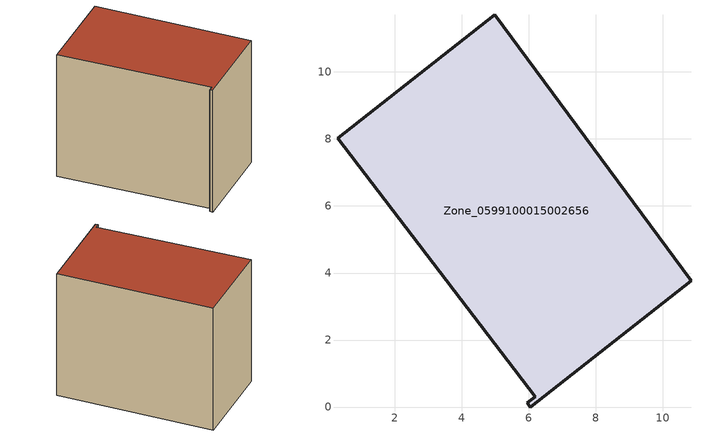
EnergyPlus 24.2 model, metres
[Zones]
Zone_0599100015002656
 floor ground (C_G): 0.29,8.03 4.99,11.7 10.84,3.76 6.05,0 5.95,0.13 6.19,0.31 z0.89
 wall outside (C_F): 6.05,0 10.84,3.76 4.99,11.7 0.29,8.03 6.19,0.31 5.95,0.13 6.05,0 z0.89:9.06
 roof outside (C_R): 0.29,8.03 6.19,0.31 5.95,0.13 6.05,0 10.84,3.76 4.99,11.7 z9.06
[BUILDING]
Pand.0599100015002656: North Axis=0; Terrain=City; Loads Convergence Tolerance Value=0.04; Temperature Convergence Tolerance Value=0.4; Solar Distribution=FullExterior; Maximum Number of Warmup Days=25; Minimum Number of Warmup Days=1
[Site:Location]
Rotterdam.The.Hague.AP_ZH_NLD Design_Conditions: Latitude=51.96; Longitude=4.45; Time Zone=1; Elevation=-4.5
[SITE:GROUNDTEMPERATURE:BUILDINGSURFACE]
18, 18, 18, 18, 18, 18, 18, 18, 18, 18, 18, 18
[MATERIAL] Thermal Absorptance=0.9; Solar Absorptance=0.7; Visible Absorptance=0.7
Name | Roughness | Thickness | Conductivity | Density | Specific Heat
G.TC.1965-1974 | MediumSmooth | 0.15 | 0.882353 | 540 | 1210
F.TC.1965-1974 | Rough | 0.3 | 0.697674 | 1920 | 840
R.TC.1965-1974 | MediumRough | 0.2 | 0.232558 | 1500 | 1000
[CONSTRUCTION]
C_G: G.TC.1965-1974
C_F: F.TC.1965-1974
C_R: R.TC.1965-1974
[ZONE]
Zone_0599100015002656: Type=1; Multiplier=1; Ceiling Height=Autocalculate; Volume=Autocalculate; Floor Area=autocalculate; Part of Total Floor Area=Yes
[ZONEINFILTRATION:DESIGNFLOWRATE]
Infil_Zone_0599100015002656: Zone or ZoneList or Space or SpaceList=Zone_0599100015002656; Schedule=AlwaysOn; Design Flow Rate Calculation Method=Flow/Area; Flow Rate per Floor Area=0.003; Constant Term Coefficient=1; Temperature Term Coefficient=0; Velocity Term Coefficient=0; Velocity Squared Term Coefficient=0
[HVACTEMPLATE:ZONE:IDEALLOADSAIRSYSTEM]
Zone_0599100015002656: Maximum Heating Supply Air Temperature=50; Minimum Cooling Supply Air Temperature=13; Maximum Heating Supply Air Humidity Ratio=0.0156; Minimum Cooling Supply Air Humidity Ratio=0.0077; Heating Limit=NoLimit; Cooling Limit=NoLimit; Dehumidification Control Type=ConstantSensibleHeatRatio; Cooling Sensible Heat Ratio=0.7; Dehumidification Setpoint=60; Humidification Control Type=None; Humidification Setpoint=30; Outdoor Air Method=None; Outdoor Air Flow Rate per Person=0.00944; Outdoor Air Flow Rate per Zone Floor Area=0; Outdoor Air Flow Rate per Zone=0; Demand Controlled Ventilation Type=None; Outdoor Air Economizer Type=NoEconomizer; Heat Recovery Type=None; Sensible Heat Recovery Effectiveness=0.7; Latent Heat Recovery Effectiveness=0.65
[ZONECONTROL:THERMOSTAT]
ThermostatControl_Zone_0599100015002656: Zone or ZoneList=Zone_0599100015002656; Control Type Schedule=DualSetpointControlType; Control 1=Thermostat_Zone_0599100015002656; Temperature Difference Between Cutout And Setpoint=0
[THERMOSTATSETPOINT:DUALSETPOINT]
Thermostat_Zone_0599100015002656: Heating Setpoint Temperature Schedule=HeatingSetpoint_Zone_0599100015002656; Cooling Setpoint Temperature Schedule=CoolingSetpoint_Zone_0599100015002656
[SCHEDULE:COMPACT]
HeatingSetpoint_Zone_0599100015002656: Through: 12/31, For: AllDays, Until: 24:00, 21
CoolingSetpoint_Zone_0599100015002656: Through: 12/31, For: AllDays, Until: 24:00, 24
DualSetpointControlType: Through: 12/31, For: AllDays, Until: 24:00, 4
AlwaysOn: Through: 12/31, For: AllDays, Until: 24:00, 1
